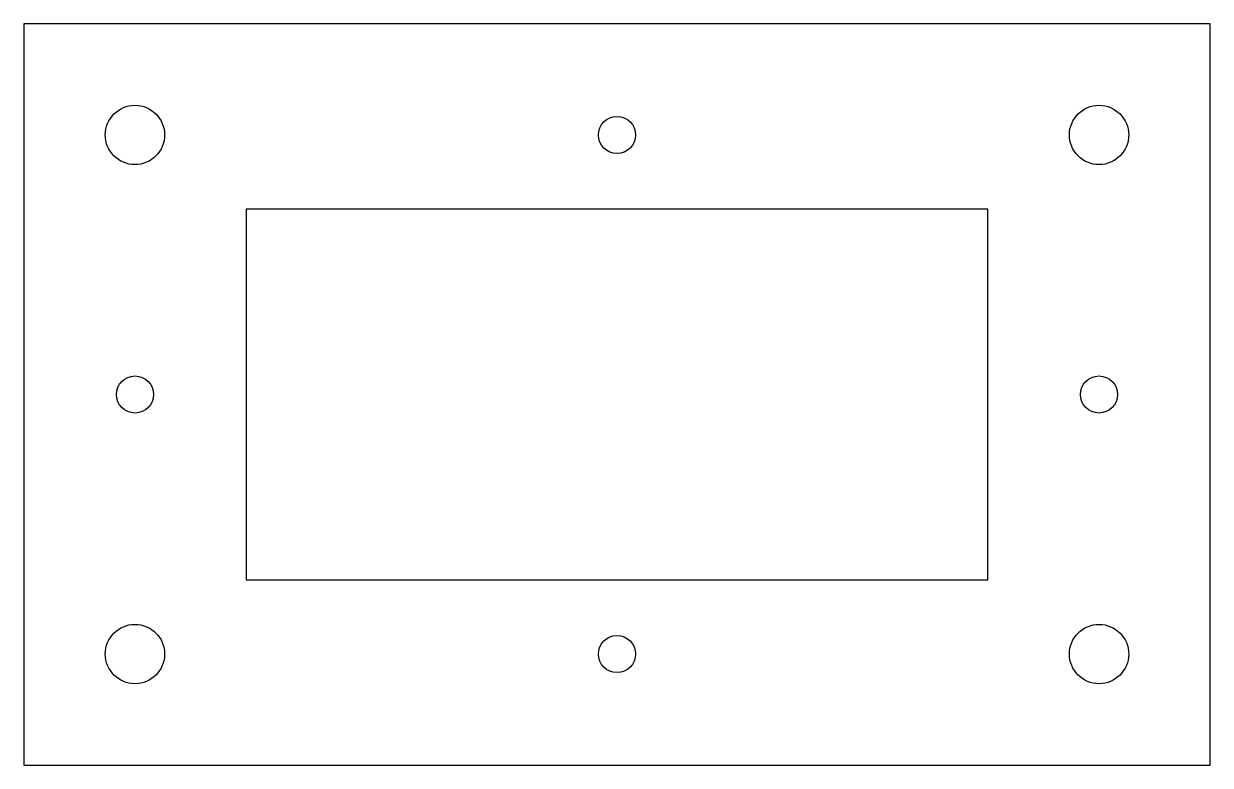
# Model space of a CAD drawing. Header units: metres. Extents: x 0 to 160, y 0 to 100.
import ezdxf

# ---------------------------------------------------------------- set-up
doc = ezdxf.new("R2010")
doc.units = ezdxf.units.M
for name, color, linetype in [('CUTOUT', 7, 'Continuous'), ('HOLE', 7, 'Continuous'), ('OUTER', 7, 'Continuous')]:
    doc.layers.add(name, color=color, linetype=linetype)

msp = doc.modelspace()

# ---------------------------------------------------------------- linework, layer by layer
for centre in [(80, 85), (15, 50), (145, 50), (80, 15)]:
    msp.add_circle(centre, 2.5)
at = {"layer": 'CUTOUT'}
msp.add_lwpolyline([(30, 25), (130, 25), (130, 75), (30, 75), (30, 25)], dxfattribs=at)
at = {"layer": 'HOLE'}
for centre in [(15, 85), (145, 85), (15, 15), (145, 15)]:
    msp.add_circle(centre, 4, dxfattribs=at)
at = {"layer": 'OUTER'}
msp.add_lwpolyline([(0, 0), (160, 0), (160, 100), (0, 100), (0, 0)], dxfattribs=at)

doc.saveas('drawing.dxf')
